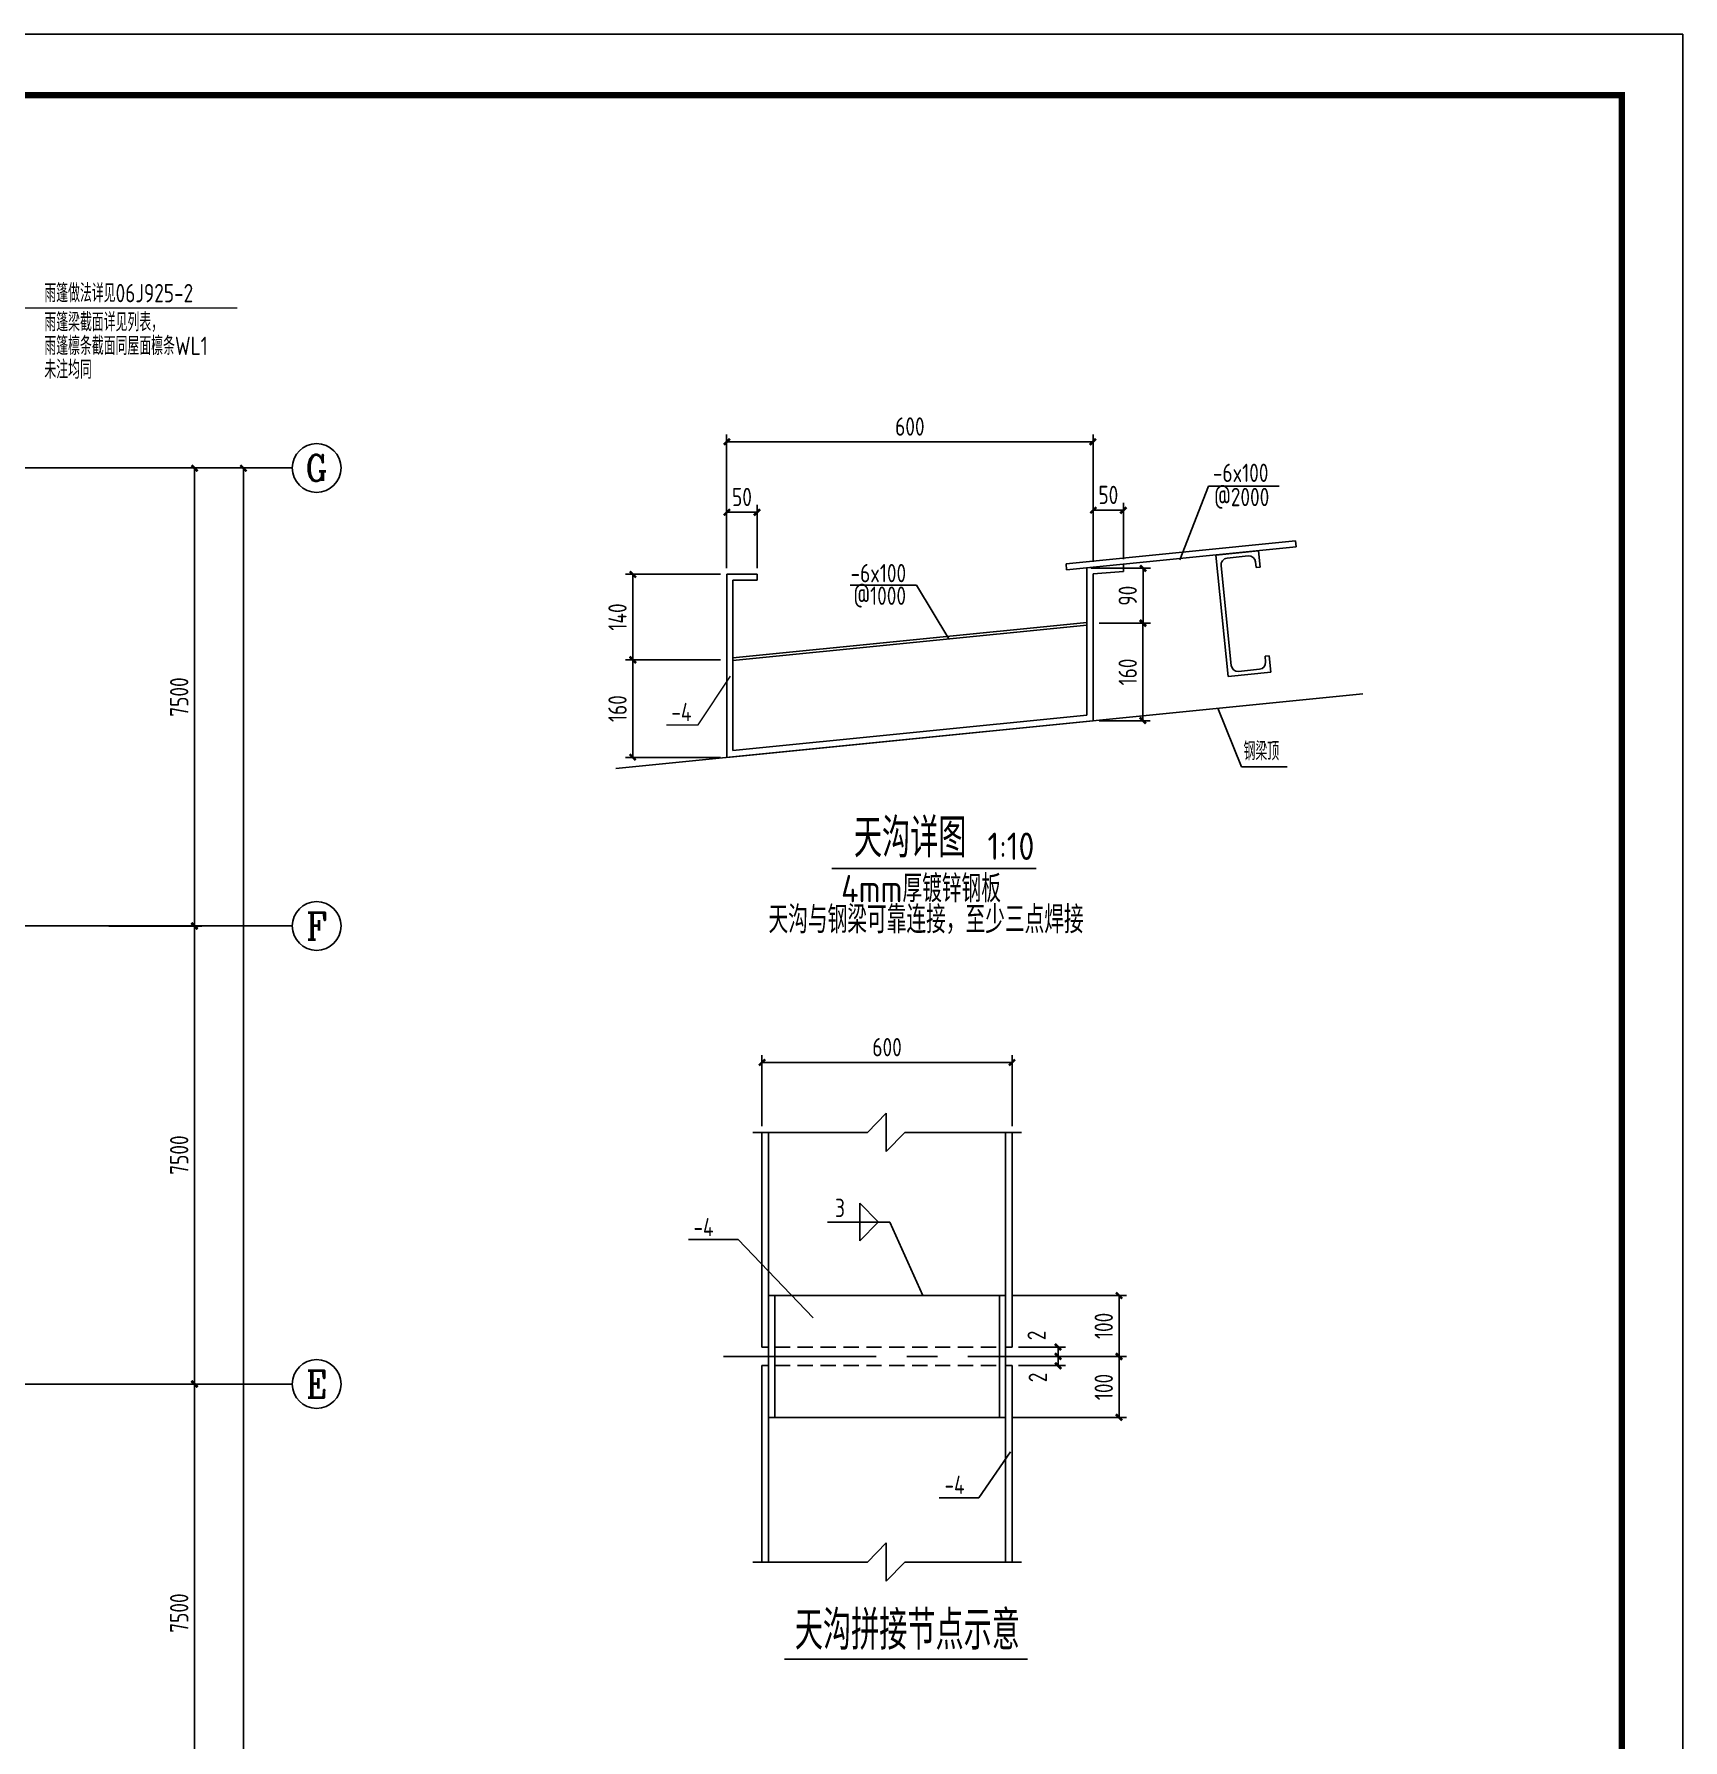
# Model space of a CAD drawing. Header units: millimetres. Extents: x 865490 to 879904, y 39442 to 44891.
# Drawn here: x 872130 to 872400, y 39764.6 to 40044 of the extents above; entities that cross this region are included whole.
import ezdxf
from ezdxf.enums import TextEntityAlignment as Align

# ---------------------------------------------------------------- set-up
doc = ezdxf.new("R2010")
doc.units = ezdxf.units.MM
doc.header["$LTSCALE"] = 1000
doc.header["$MEASUREMENT"] = 0
for name, pattern in [('( Hidden )', [0.375, 0.25, -0.125]), ('CENTER', [2, 1.25, -0.25, 0.25, -0.25]), ('DOTE', [2.42, 2, -0.2, 0.02, -0.2])]:
    doc.linetypes.add(name, pattern=pattern)
for name, color, linetype in [('1307', 7, 'Continuous'), ('AXIS', 3, 'Continuous'), ('AXIS_TEXT', 7, 'Continuous'), ('D2', 6, 'Continuous'), ('DIM', 7, 'Continuous'), ('DOTE', 1, 'DOTE'), ('FEN', 21, 'Continuous'), ('SHI', 3, 'Continuous'), ('WALL', 2, 'Continuous'), ('文字', 7, 'Continuous'), ('标注', 7, 'Continuous'), ('梁', 4, 'Continuous')]:
    doc.layers.add(name, color=color, linetype=linetype)
doc.layers.add('LZ', color=64, linetype='Continuous', lineweight=9)
doc.layers.add('零部件', color=3, linetype='Continuous', lineweight=5)
doc.styles.add('_TCH_AXIS', font='COMPLEX', dxfattribs={"bigfont": 'GBCBIG'})
doc.styles.add('COMPLEX', font='COMPLEX')
doc.styles.add('GBHZ', font='gbenor.shx', dxfattribs={"width": 0.9, "bigfont": 'gbcbig.shx'})
doc.dimstyles.new('Y10', dxfattribs={"dimscale": 0, "dimtxt": 3, "dimasz": 0.01, "dimexe": 1.2, "dimexo": 1, "dimgap": 1, "dimtad": 1, "dimdec": 0, "dimlfac": 10, "dimzin": 0, "dimdsep": 46, "dimtxsty": 'GBHZ', "dimblk1": 'DX', "dimblk2": 'DX', "dimsah": 1, "dimcen": 0.09, "dimdle": 1, "dimadec": 0, "dimazin": 0, "dimtfac": 1, "dimtdec": 0, "dimtix": 1, "dimtmove": 2, "dimatfit": 3, "dimldrblk": 'DX', "dimfxl": 0, "dimtolj": 1, "dimtzin": 0, "dimarcsym": 0})
doc.dimstyles.new('Y100', dxfattribs={"dimscale": 0, "dimtxt": 3, "dimasz": 0.01, "dimexe": 1.2, "dimexo": 2, "dimgap": 1, "dimtad": 1, "dimdec": 0, "dimlfac": 100, "dimzin": 0, "dimdsep": 46, "dimtxsty": 'GBHZ', "dimblk": 'DX', "dimcen": 0.09, "dimdle": 1, "dimclrd": 7, "dimclre": 7, "dimclrt": 7, "dimadec": 0, "dimazin": 0, "dimtfac": 1, "dimtdec": 0, "dimtix": 1, "dimtmove": 2, "dimatfit": 3, "dimldrblk": 'DX', "dimfxl": 0, "dimtolj": 1, "dimtzin": 0, "dimarcsym": 0})

# ---------------------------------------------------------------- blocks, each defined once
blk = doc.blocks.new('DX')
at = {"color": 0, "linetype": 'ByBlock', "const_width": 40}
blk.add_lwpolyline([(-54, -51), (46, 49)], dxfattribs=at)
blk = doc.blocks.new('*D94')
at = {"layer": 'Defpoints', "color": 0, "linetype": 'ByBlock', "transparency": 16777216}
for p in [(872290.21, 39875.57), (872249.21, 39864.12), (872290.21, 39864.12)]:
    blk.add_point(p, dxfattribs=at)
at = {"layer": 'dim', "color": 0, "linetype": 'ByBlock', "lineweight": -2, "transparency": 16777216}
for p, q in [((872249.21, 39865.12), (872249.21, 39876.77)), ((872249.22, 39875.57), (872290.2, 39875.57)), ((872290.21, 39865.12), (872290.21, 39876.77))]:
    blk.add_line(p, q, dxfattribs=at)
at = {"layer": 'dim', "color": 0, "linetype": 'ByBlock', "lineweight": -2, "transparency": 16777216, "xscale": 0.01, "yscale": 0.01, "zscale": 0.01, "rotation": 180}
blk.add_blockref('DX', (872249.21, 39875.57), dxfattribs=at)
at = {"layer": 'dim', "color": 0, "linetype": 'ByBlock', "lineweight": -2, "transparency": 16777216, "xscale": 0.01, "yscale": 0.01, "zscale": 0.01}
blk.add_blockref('DX', (872290.21, 39875.57), dxfattribs=at)
at = {"layer": 'dim', "color": 0, "linetype": 'ByBlock', "transparency": 16777216, "insert": (872269.71, 39878.07), "char_height": 3, "attachment_point": 5, "style": 'GBHZ'}
blk.add_mtext('\\A1;600', dxfattribs=at)
blk = doc.blocks.new('*D95')
at = {"layer": 'Defpoints', "color": 0, "linetype": 'ByBlock', "transparency": 16777216}
for p in [(872289.11, 39837.43), (872297.24, 39827.43), (872307.69, 39827.43)]:
    blk.add_point(p, dxfattribs=at)
at = {"layer": 'dim', "color": 0, "linetype": 'ByBlock', "lineweight": -2, "transparency": 16777216}
for p, q in [((872290.11, 39837.43), (872308.89, 39837.43)), ((872307.69, 39837.42), (872307.69, 39827.44)), ((872298.24, 39827.43), (872308.89, 39827.43))]:
    blk.add_line(p, q, dxfattribs=at)
at = {"layer": 'dim', "color": 0, "linetype": 'ByBlock', "lineweight": -2, "transparency": 16777216, "xscale": 0.01, "yscale": 0.01, "zscale": 0.01}
for p, rotation in [((872307.69, 39837.43), 90), ((872307.69, 39827.43), 270)]:
    blk.add_blockref('DX', p, dxfattribs=dict(at, rotation=rotation))
at = {"layer": 'dim', "color": 0, "linetype": 'ByBlock', "transparency": 16777216, "insert": (872305.19, 39832.43), "char_height": 3, "attachment_point": 5, "rotation": 90, "style": 'GBHZ'}
blk.add_mtext('\\A1;100', dxfattribs=at)
blk = doc.blocks.new('*D96')
at = {"layer": 'Defpoints', "color": 0, "linetype": 'ByBlock', "transparency": 16777216}
for p in [(872297.24, 39827.43), (872307.69, 39827.43), (872289.11, 39817.43)]:
    blk.add_point(p, dxfattribs=at)
at = {"layer": 'dim', "color": 0, "linetype": 'ByBlock', "lineweight": -2, "transparency": 16777216}
for p, q in [((872298.24, 39827.43), (872308.89, 39827.43)), ((872307.69, 39817.44), (872307.69, 39827.42)), ((872290.11, 39817.43), (872308.89, 39817.43))]:
    blk.add_line(p, q, dxfattribs=at)
at = {"layer": 'dim', "color": 0, "linetype": 'ByBlock', "lineweight": -2, "transparency": 16777216, "xscale": 0.01, "yscale": 0.01, "zscale": 0.01}
for p, rotation in [((872307.69, 39827.43), 90), ((872307.69, 39817.43), 270)]:
    blk.add_blockref('DX', p, dxfattribs=dict(at, rotation=rotation))
at = {"layer": 'dim', "color": 0, "linetype": 'ByBlock', "transparency": 16777216, "insert": (872305.19, 39822.43), "char_height": 3, "attachment_point": 5, "rotation": 90, "style": 'GBHZ'}
blk.add_mtext('\\A1;100', dxfattribs=at)
blk = doc.blocks.new('*D97')
at = {"layer": 'Defpoints', "color": 0, "linetype": 'ByBlock', "transparency": 16777216}
for p in [(872290.21, 39827.43), (872297.71, 39827.43), (872290.21, 39825.93)]:
    blk.add_point(p, dxfattribs=at)
at = {"layer": 'dim', "color": 0, "linetype": 'ByBlock', "lineweight": -2, "transparency": 16777216}
for p, q in [((872291.21, 39827.43), (872298.91, 39827.43)), ((872297.71, 39827.44), (872297.71, 39827.45)), ((872297.71, 39825.93), (872297.71, 39827.43)), ((872291.21, 39825.93), (872298.91, 39825.93)), ((872297.71, 39825.92), (872297.71, 39825.91))]:
    blk.add_line(p, q, dxfattribs=at)
at = {"layer": 'dim', "color": 0, "linetype": 'ByBlock', "lineweight": -2, "transparency": 16777216, "xscale": 0.01, "yscale": 0.01, "zscale": 0.01}
for p, rotation in [((872297.71, 39827.43), 270), ((872297.71, 39825.93), 90)]:
    blk.add_blockref('DX', p, dxfattribs=dict(at, rotation=rotation))
at = {"layer": 'dim', "color": 0, "linetype": 'ByBlock', "transparency": 16777216, "insert": (872294.39, 39823.99), "char_height": 3, "attachment_point": 5, "rotation": 90, "style": 'GBHZ'}
blk.add_mtext('\\A1;2', dxfattribs=at)
blk = doc.blocks.new('*D98')
at = {"layer": 'Defpoints', "color": 0, "linetype": 'ByBlock', "transparency": 16777216}
for p in [(872290.21, 39828.93), (872290.21, 39827.43), (872297.71, 39827.43)]:
    blk.add_point(p, dxfattribs=at)
at = {"layer": 'dim', "color": 0, "linetype": 'ByBlock', "lineweight": -2, "transparency": 16777216}
for p, q in [((872291.21, 39828.93), (872298.91, 39828.93)), ((872291.21, 39827.43), (872298.91, 39827.43)), ((872297.71, 39828.94), (872297.71, 39828.95)), ((872297.71, 39828.93), (872297.71, 39827.43)), ((872297.71, 39827.42), (872297.71, 39827.41))]:
    blk.add_line(p, q, dxfattribs=at)
at = {"layer": 'dim', "color": 0, "linetype": 'ByBlock', "lineweight": -2, "transparency": 16777216, "xscale": 0.01, "yscale": 0.01, "zscale": 0.01}
for p, rotation in [((872297.71, 39828.93), 270), ((872297.71, 39827.43), 90)]:
    blk.add_blockref('DX', p, dxfattribs=dict(at, rotation=rotation))
at = {"layer": 'dim', "color": 0, "linetype": 'ByBlock', "transparency": 16777216, "insert": (872294.2, 39830.87), "char_height": 3, "attachment_point": 5, "rotation": 90, "style": 'GBHZ'}
blk.add_mtext('\\A1;2', dxfattribs=at)
blk = doc.blocks.new('*D99')
at = {"layer": 'Defpoints', "color": 0, "transparency": 16777216}
for p in [(872303.44, 39947.5), (872311.61, 39947.5), (872303.44, 39931.52)]:
    blk.add_point(p, dxfattribs=at)
at = {"layer": 'dim', "color": 0, "lineweight": -2, "transparency": 16777216}
for p, q in [((872304.44, 39947.5), (872312.81, 39947.5)), ((872311.61, 39931.53), (872311.61, 39947.49)), ((872304.44, 39931.52), (872312.81, 39931.52))]:
    blk.add_line(p, q, dxfattribs=at)
at = {"layer": 'dim', "color": 0, "lineweight": -2, "transparency": 16777216, "xscale": 0.01, "yscale": 0.01, "zscale": 0.01}
for p, rotation in [((872311.61, 39947.5), 90), ((872311.61, 39931.52), 270)]:
    blk.add_blockref('DX', p, dxfattribs=dict(at, rotation=rotation))
at = {"layer": 'dim', "color": 0, "transparency": 16777216, "insert": (872309.11, 39939.51), "char_height": 3, "attachment_point": 5, "rotation": 90, "style": 'GBHZ'}
blk.add_mtext('\\A1;160', dxfattribs=at)
blk = doc.blocks.new('*D100')
at = {"layer": 'Defpoints', "color": 0, "transparency": 16777216}
for p in [(872302.05, 39956.5), (872311.62, 39956.5), (872303.44, 39947.5)]:
    blk.add_point(p, dxfattribs=at)
at = {"layer": 'dim', "color": 0, "lineweight": -2, "transparency": 16777216}
for p, q in [((872303.05, 39956.5), (872312.82, 39956.5)), ((872311.62, 39947.51), (872311.62, 39956.49)), ((872304.44, 39947.5), (872312.82, 39947.5))]:
    blk.add_line(p, q, dxfattribs=at)
at = {"layer": 'dim', "color": 0, "lineweight": -2, "transparency": 16777216, "xscale": 0.01, "yscale": 0.01, "zscale": 0.01}
for p, rotation in [((872311.62, 39956.5), 90), ((872311.62, 39947.5), 270)]:
    blk.add_blockref('DX', p, dxfattribs=dict(at, rotation=rotation))
at = {"layer": 'dim', "color": 0, "transparency": 16777216, "insert": (872309.12, 39952), "char_height": 3, "attachment_point": 5, "rotation": 90, "style": 'GBHZ'}
blk.add_mtext('\\A1;90', dxfattribs=at)
blk = doc.blocks.new('*D101')
at = {"layer": 'Defpoints', "color": 0, "transparency": 16777216}
for p in [(872308.44, 39966), (872303.44, 39956.57), (872308.44, 39956.97)]:
    blk.add_point(p, dxfattribs=at)
at = {"layer": 'dim', "color": 0, "lineweight": -2, "transparency": 16777216}
for p, q in [((872303.44, 39957.57), (872303.44, 39967.2)), ((872308.44, 39957.97), (872308.44, 39967.2)), ((872303.45, 39966), (872308.43, 39966))]:
    blk.add_line(p, q, dxfattribs=at)
at = {"layer": 'dim', "color": 0, "lineweight": -2, "transparency": 16777216, "xscale": 0.01, "yscale": 0.01, "zscale": 0.01, "rotation": 180}
blk.add_blockref('DX', (872303.44, 39966), dxfattribs=at)
at = {"layer": 'dim', "color": 0, "lineweight": -2, "transparency": 16777216, "xscale": 0.01, "yscale": 0.01, "zscale": 0.01}
blk.add_blockref('DX', (872308.44, 39966), dxfattribs=at)
at = {"layer": 'dim', "color": 0, "transparency": 16777216, "insert": (872305.94, 39968.5), "char_height": 3, "attachment_point": 5, "style": 'GBHZ'}
blk.add_mtext('\\A1;50', dxfattribs=at)
blk = doc.blocks.new('*D102')
at = {"layer": 'Defpoints', "color": 0, "transparency": 16777216}
for p in [(872243.44, 39977.2), (872243.44, 39959.1), (872303.44, 39959.09)]:
    blk.add_point(p, dxfattribs=at)
at = {"layer": 'dim', "color": 0, "lineweight": -2, "transparency": 16777216}
for p, q in [((872243.44, 39960.1), (872243.44, 39978.4)), ((872303.44, 39960.09), (872303.44, 39978.4)), ((872303.43, 39977.2), (872243.45, 39977.2))]:
    blk.add_line(p, q, dxfattribs=at)
at = {"layer": 'dim', "color": 0, "lineweight": -2, "transparency": 16777216, "xscale": 0.01, "yscale": 0.01, "zscale": 0.01, "rotation": 180}
blk.add_blockref('DX', (872243.44, 39977.2), dxfattribs=at)
at = {"layer": 'dim', "color": 0, "lineweight": -2, "transparency": 16777216, "xscale": 0.01, "yscale": 0.01, "zscale": 0.01}
blk.add_blockref('DX', (872303.44, 39977.2), dxfattribs=at)
at = {"layer": 'dim', "color": 0, "transparency": 16777216, "insert": (872273.44, 39979.7), "char_height": 3, "attachment_point": 5, "style": 'GBHZ'}
blk.add_mtext('\\A1;600', dxfattribs=at)
blk = doc.blocks.new('*D103')
at = {"layer": 'Defpoints', "color": 0, "transparency": 16777216}
for p in [(872243.44, 39955.52), (872228.07, 39941.5), (872243.44, 39941.5)]:
    blk.add_point(p, dxfattribs=at)
at = {"layer": 'dim', "color": 0, "lineweight": -2, "transparency": 16777216}
for p, q in [((872242.44, 39955.52), (872226.87, 39955.52)), ((872228.07, 39955.51), (872228.07, 39941.51)), ((872242.44, 39941.5), (872226.87, 39941.5))]:
    blk.add_line(p, q, dxfattribs=at)
at = {"layer": 'dim', "color": 0, "lineweight": -2, "transparency": 16777216, "xscale": 0.01, "yscale": 0.01, "zscale": 0.01}
for p, rotation in [((872228.07, 39955.52), 90), ((872228.07, 39941.5), 270)]:
    blk.add_blockref('DX', p, dxfattribs=dict(at, rotation=rotation))
at = {"layer": 'dim', "color": 0, "transparency": 16777216, "insert": (872225.57, 39948.51), "char_height": 3, "attachment_point": 5, "rotation": 90, "style": 'GBHZ'}
blk.add_mtext('\\A1;140', dxfattribs=at)
blk = doc.blocks.new('*D104')
at = {"layer": 'Defpoints', "color": 0, "transparency": 16777216}
for p in [(872243.44, 39941.5), (872228.07, 39925.52), (872243.44, 39925.52)]:
    blk.add_point(p, dxfattribs=at)
at = {"layer": 'dim', "color": 0, "lineweight": -2, "transparency": 16777216}
for p, q in [((872242.44, 39941.5), (872226.87, 39941.5)), ((872228.07, 39941.49), (872228.07, 39925.53)), ((872242.44, 39925.52), (872226.87, 39925.52))]:
    blk.add_line(p, q, dxfattribs=at)
at = {"layer": 'dim', "color": 0, "lineweight": -2, "transparency": 16777216, "xscale": 0.01, "yscale": 0.01, "zscale": 0.01}
for p, rotation in [((872228.07, 39941.5), 90), ((872228.07, 39925.52), 270)]:
    blk.add_blockref('DX', p, dxfattribs=dict(at, rotation=rotation))
at = {"layer": 'dim', "color": 0, "transparency": 16777216, "insert": (872225.57, 39933.51), "char_height": 3, "attachment_point": 5, "rotation": 90, "style": 'GBHZ'}
blk.add_mtext('\\A1;160', dxfattribs=at)
blk = doc.blocks.new('*D84')
at = {"layer": 'Defpoints', "color": 0, "transparency": 16777216}
for p in [(872243.44, 39965.66), (872243.44, 39955.52), (872248.45, 39955.52)]:
    blk.add_point(p, dxfattribs=at)
at = {"layer": 'dim', "color": 0, "lineweight": -2, "transparency": 16777216}
for p, q in [((872243.44, 39956.52), (872243.44, 39966.86)), ((872248.45, 39956.52), (872248.45, 39966.86)), ((872248.44, 39965.66), (872243.45, 39965.66))]:
    blk.add_line(p, q, dxfattribs=at)
at = {"layer": 'dim', "color": 0, "lineweight": -2, "transparency": 16777216, "xscale": 0.01, "yscale": 0.01, "zscale": 0.01, "rotation": 180}
blk.add_blockref('DX', (872243.44, 39965.66), dxfattribs=at)
at = {"layer": 'dim', "color": 0, "lineweight": -2, "transparency": 16777216, "xscale": 0.01, "yscale": 0.01, "zscale": 0.01}
blk.add_blockref('DX', (872248.45, 39965.66), dxfattribs=at)
at = {"layer": 'dim', "color": 0, "transparency": 16777216, "insert": (872245.95, 39968.16), "char_height": 3, "attachment_point": 5, "style": 'GBHZ'}
blk.add_mtext('\\A1;50', dxfattribs=at)
blk = doc.blocks.new('fe')
at = {"layer": 'D2'}
for p, q in [((868173.85, 41251.28, 15.4), (868180.85, 41251.28, 15.4)), ((868173.85, 41251.28, 15.4), (868173.85, 41231.28, 15.4)), ((868174.53, 41249.41, 15.4), (868174.53, 41233.04, 15.4)), ((868175.61, 41250.59, 15.4), (868179.09, 41250.6, 15.4)), ((868180.17, 41248.57, 15.4), (868180.17, 41249.51, 15.4)), ((868180.17, 41248.57, 15.4), (868180.84, 41248.57, 15.4)), ((868180.84, 41248.57, 15.4), (868180.85, 41251.28, 15.4)), ((868175.61, 41231.95, 15.4), (868179.09, 41231.96, 15.4)), ((868180.17, 41233.04, 15.4), (868180.18, 41233.98, 15.4)), ((868180.18, 41233.98, 15.4), (868180.85, 41233.98, 15.4)), ((868180.85, 41231.28, 15.4), (868180.85, 41233.98, 15.4)), ((868173.85, 41231.28, 15.4), (868180.85, 41231.28, 15.4))]:
    blk.add_line(p, q, dxfattribs=at)
for centre, start, end in [((868175.61, 41249.51, 15.4), 89.9549, 185.6464), ((868179.09, 41249.52, 15.4), 359.9549, 89.9549), ((868175.61, 41233.04, 15.4), 179.9549, 269.9549), ((868179.09, 41233.04, 15.4), 269.9549, 359.9549)]:
    blk.add_arc(centre, 1.08, start, end, dxfattribs=at)
blk = doc.blocks.new('_AXISO')
blk.add_circle((0, 0), 0.5)
at = {"layer": 'AXIS_TEXT', "style": 'COMPLEX', "width": 1.041667}
blk.add_attdef('A', text='', height=0.56, dxfattribs=at).set_placement((-0.25, -0.28), (0.25, -0.28), align=Align.FIT)
blk = doc.blocks.new('*D485')
at = {"layer": 'Defpoints', "color": 0, "transparency": 16777216}
for p in [(872140.3, 39822.91), (872156.3, 39822.91), (872140.3, 39747.91)]:
    blk.add_point(p, dxfattribs=at)
at = {"layer": 'dim', "color": 7, "lineweight": -2, "transparency": 16777216}
for p, q in [((872142.3, 39822.91), (872157.5, 39822.91)), ((872156.3, 39747.92), (872156.3, 39822.9)), ((872142.3, 39747.91), (872157.5, 39747.91))]:
    blk.add_line(p, q, dxfattribs=at)
at = {"layer": 'dim', "color": 7, "lineweight": -2, "transparency": 16777216, "xscale": 0.01, "yscale": 0.01, "zscale": 0.01}
for p, rotation in [((872156.3, 39822.91), 90), ((872156.3, 39747.91), 270)]:
    blk.add_blockref('DX', p, dxfattribs=dict(at, rotation=rotation))
at = {"layer": 'dim', "color": 7, "transparency": 16777216, "insert": (872153.8, 39785.41), "char_height": 3, "attachment_point": 5, "rotation": 90, "style": 'GBHZ'}
blk.add_mtext('\\A1;7500', dxfattribs=at)
blk = doc.blocks.new('*D486')
at = {"layer": 'Defpoints', "color": 0, "transparency": 16777216}
for p in [(872140.3, 39897.91), (872156.3, 39897.91), (872140.3, 39822.91)]:
    blk.add_point(p, dxfattribs=at)
at = {"layer": 'dim', "color": 7, "lineweight": -2, "transparency": 16777216}
for p, q in [((872142.3, 39897.91), (872157.5, 39897.91)), ((872156.3, 39822.92), (872156.3, 39897.9)), ((872142.3, 39822.91), (872157.5, 39822.91))]:
    blk.add_line(p, q, dxfattribs=at)
at = {"layer": 'dim', "color": 7, "lineweight": -2, "transparency": 16777216, "xscale": 0.01, "yscale": 0.01, "zscale": 0.01}
for p, rotation in [((872156.3, 39897.91), 90), ((872156.3, 39822.91), 270)]:
    blk.add_blockref('DX', p, dxfattribs=dict(at, rotation=rotation))
at = {"layer": 'dim', "color": 7, "transparency": 16777216, "insert": (872153.8, 39860.41), "char_height": 3, "attachment_point": 5, "rotation": 90, "style": 'GBHZ'}
blk.add_mtext('\\A1;7500', dxfattribs=at)
blk = doc.blocks.new('*D487')
at = {"layer": 'Defpoints', "color": 0, "transparency": 16777216}
for p in [(872140.3, 39972.91), (872156.3, 39972.91), (872140.3, 39897.91)]:
    blk.add_point(p, dxfattribs=at)
at = {"layer": 'dim', "color": 7, "lineweight": -2, "transparency": 16777216}
for p, q in [((872142.3, 39972.91), (872157.5, 39972.91)), ((872156.3, 39897.92), (872156.3, 39972.9)), ((872142.3, 39897.91), (872157.5, 39897.91))]:
    blk.add_line(p, q, dxfattribs=at)
at = {"layer": 'dim', "color": 7, "lineweight": -2, "transparency": 16777216, "xscale": 0.01, "yscale": 0.01, "zscale": 0.01}
for p, rotation in [((872156.3, 39972.91), 90), ((872156.3, 39897.91), 270)]:
    blk.add_blockref('DX', p, dxfattribs=dict(at, rotation=rotation))
at = {"layer": 'dim', "color": 7, "transparency": 16777216, "insert": (872153.8, 39935.41), "char_height": 3, "attachment_point": 5, "rotation": 90, "style": 'GBHZ'}
blk.add_mtext('\\A1;7500', dxfattribs=at)
blk = doc.blocks.new('*D488')
at = {"layer": 'Defpoints', "color": 0, "transparency": 16777216}
for p in [(872140.3, 39972.91), (872164.3, 39972.91), (872140.3, 39522.91)]:
    blk.add_point(p, dxfattribs=at)
at = {"layer": 'dim', "color": 7, "lineweight": -2, "transparency": 16777216}
for p, q in [((872142.3, 39972.91), (872165.5, 39972.91)), ((872164.3, 39522.92), (872164.3, 39972.9)), ((872142.3, 39522.91), (872165.5, 39522.91))]:
    blk.add_line(p, q, dxfattribs=at)
at = {"layer": 'dim', "color": 7, "lineweight": -2, "transparency": 16777216, "xscale": 0.01, "yscale": 0.01, "zscale": 0.01}
for p, rotation in [((872164.3, 39972.91), 90), ((872164.3, 39522.91), 270)]:
    blk.add_blockref('DX', p, dxfattribs=dict(at, rotation=rotation))
at = {"layer": 'dim', "color": 7, "transparency": 16777216, "insert": (872161.8, 39747.91), "char_height": 3, "attachment_point": 5, "rotation": 90, "style": 'GBHZ'}
blk.add_mtext('\\A1;45000', dxfattribs=at)

msp = doc.modelspace()

# ---------------------------------------------------------------- linework, layer by layer
at = {"color": 0}
for p, q in [((872400.02, 40043.955), (871559.02, 40043.955)), ((871559.02, 40043.955), (872400.02, 40043.955)), ((872400.02, 40043.955), (872400.02, 39449.955))]:
    msp.add_line(p, q, dxfattribs=at)
for p, q in [((872317.632, 39957.863, 15.397), (872322.352, 39969.919, 15.397)), ((872322.352, 39969.919, 15.397), (872333.925, 39969.919, 15.397)), ((872263.684, 39953.698), (872274.551, 39953.698)), ((872279.818, 39944.922), (872274.551, 39953.698))]:
    msp.add_line(p, q)
at = {"color": 6}
for p, q in [((872299.034, 39957.232, 15.397), (872336.596, 39960.988, 15.397)), ((872299.1, 39956.234, 15.397), (872336.696, 39959.993, 15.397)), ((872299.034, 39957.232, 15.397), (872299.1, 39956.234, 15.397))]:
    msp.add_line(p, q, dxfattribs=at)
at = {"color": 7, "ltscale": 0.75}
for p, q in [((872237.211, 39846.582), (872245.341, 39846.582)), ((872257.619, 39833.735), (872245.341, 39846.582)), ((872284.751, 39804.297), (872289.911, 39811.807)), ((872278.24, 39804.297), (872284.751, 39804.297))]:
    msp.add_line(p, q, dxfattribs=at)
at = {"color": 0, "const_width": 1}
msp.add_lwpolyline([(872390.02, 39459.955), (871584.02, 39459.955), (871584.02, 40033.955), (872390.02, 40033.955)], close=True, dxfattribs=at)
at = {"layer": 'AXIS', "color": 0}
for p, q in [((872140.298, 39972.914), (872172.298, 39972.914)), ((872140.298, 39897.914), (872172.298, 39897.914)), ((872140.298, 39822.914), (872172.298, 39822.914))]:
    msp.add_line(p, q, dxfattribs=at)
at = {"layer": 'AXIS'}
for q in [(872323.866, 39933.561, 15.397), (872335.25, 39923.984, 15.397)]:
    msp.add_line((872327.763, 39923.984, 15.397), q, dxfattribs=at)
at = {"layer": 'D2'}
for p, q in [((872243.445, 39955.524, 15.397), (872248.447, 39955.524, 15.397)), ((872248.447, 39955.524, 15.397), (872248.447, 39954.524, 15.397)), ((872302.445, 39932.424, 15.397), (872302.445, 39956.568, 15.397)), ((872308.445, 39955.968, 15.397), (872303.445, 39955.568, 15.397)), ((872303.445, 39955.568, 15.397), (872303.445, 39931.519, 15.397)), ((872308.445, 39957.168, 15.397), (872308.445, 39955.968, 15.397)), ((872244.445, 39954.524, 15.397), (872244.445, 39926.624, 15.397)), ((872244.445, 39954.524, 15.397), (872248.447, 39954.524, 15.397)), ((872244.445, 39926.624, 15.397), (872302.445, 39932.424, 15.397))]:
    msp.add_line(p, q, dxfattribs=at)
at = {"layer": 'D2', "elevation": 15.397}
for points in [[(872243.445, 39955.524), (872243.445, 39925.519), (872303.445, 39931.519)], [(872243.445, 39955.524), (872244.445, 39955.524)], [(872303.047, 39956.57), (872303.047, 39956.559)]]:
    msp.add_lwpolyline(points, dxfattribs=at)
at = {"layer": 'DOTE', "linetype": 'CENTER', "ltscale": 0.02}
for p, q in [((871638.298, 39972.914), (872140.298, 39972.914)), ((871638.298, 39897.914), (872140.298, 39897.914)), ((872242.949, 39827.427), (872309.022, 39827.427)), ((871638.298, 39822.914), (872140.298, 39822.914))]:
    msp.add_line(p, q, dxfattribs=at)
at = {"layer": 'FEN', "ltscale": 0.3}
for p, q in [((872259.962, 39849.441), (872270.15, 39849.441)), ((872270.15, 39849.441), (872275.554, 39837.427))]:
    msp.add_line(p, q, dxfattribs=at)
for points in [[(872265.239, 39852.507), (872265.239, 39849.441)], [(872265.239, 39852.507), (872268.272, 39849.474)], [(872265.239, 39846.376), (872265.239, 39849.441)], [(872265.239, 39846.376), (872268.272, 39849.408)]]:
    msp.add_lwpolyline(points, dxfattribs=at)
at = {"layer": 'LZ'}
msp.add_line((872163.276, 39999.061), (872127.279, 39999.061), dxfattribs=at)
at = {"layer": 'SHI'}
for p, q in [((872266.486, 39864.123), (872269.545, 39867.264)), ((872269.545, 39867.264), (872269.545, 39860.982)), ((872247.715, 39864.123), (872266.486, 39864.123)), ((872272.605, 39864.123), (872269.545, 39860.982)), ((872272.605, 39864.123), (872291.715, 39864.123)), ((872266.486, 39793.753), (872269.545, 39796.895)), ((872269.545, 39796.895), (872269.545, 39790.612)), ((872247.715, 39793.753), (872266.486, 39793.753)), ((872272.605, 39793.753), (872269.545, 39790.612)), ((872272.605, 39793.753), (872291.715, 39793.753))]:
    msp.add_line(p, q, dxfattribs=at)
at = {"layer": 'SHI', "linetype": '( Hidden )', "ltscale": 0.01}
for p, q in [((872251.315, 39828.927), (872288.115, 39828.927)), ((872251.315, 39825.927), (872288.115, 39825.927))]:
    msp.add_line(p, q, dxfattribs=at)
at = {"layer": 'SHI'}
for points in [[(872249.215, 39864.123), (872249.215, 39828.927)], [(872250.315, 39864.123), (872250.315, 39793.753)], [(872289.115, 39864.123), (872289.115, 39793.753)], [(872290.215, 39864.123), (872290.215, 39828.927)], [(872250.315, 39837.427), (872289.115, 39837.427)], [(872251.315, 39837.427), (872251.315, 39817.427)], [(872288.115, 39837.427), (872288.115, 39817.427)], [(872249.215, 39828.927), (872250.315, 39828.927)], [(872289.115, 39828.927), (872290.215, 39828.927)], [(872249.215, 39825.927), (872249.215, 39793.753)], [(872249.215, 39825.927), (872250.315, 39825.927)], [(872289.115, 39825.927), (872290.215, 39825.927)], [(872290.215, 39825.927), (872290.215, 39793.753)], [(872250.315, 39817.427), (872289.115, 39817.427)]]:
    msp.add_lwpolyline(points, dxfattribs=at)
at = {"layer": 'WALL'}
for p, q in [((872336.596, 39960.988, 15.397), (872336.696, 39959.993, 15.397)), ((872225.272, 39923.702, 15.397), (872347.619, 39935.936, 15.397))]:
    msp.add_line(p, q, dxfattribs=at)
at = {"layer": '文字', "color": 6, "const_width": 0.256, "elevation": 15.397}
msp.add_lwpolyline([(872260.615, 39907.329), (872294.146, 39907.329)], dxfattribs=at)
at = {"layer": '文字', "color": 6, "const_width": 0.256}
msp.add_lwpolyline([(872252.873, 39777.85), (872292.739, 39777.85)], dxfattribs=at)
at = {"layer": '梁'}
for p, q in [((872244.445, 39941.8, 15.397), (872302.445, 39947.6, 15.397)), ((872244.445, 39941.398, 15.397), (872302.445, 39947.198, 15.397))]:
    msp.add_line(p, q, dxfattribs=at)
at = {"layer": '零部件'}
for p, q in [((872238.755, 39930.869, 15.397), (872244.053, 39938.846, 15.397)), ((872233.61, 39930.869, 15.397), (872238.755, 39930.869, 15.397))]:
    msp.add_line(p, q, dxfattribs=at)

# ---------------------------------------------------------------- block references
at = {"layer": 'AXIS', "color": 0}
ref = msp.add_blockref('_AXISO', (872176.298, 39972.914), dxfattribs=dict(at, xscale=-8, yscale=8, zscale=8))
ref.add_attrib('A', 'G', dxfattribs={"layer": 'AXIS_TEXT', "color": 0, "height": 4.252, "style": '_TCH_AXIS'}).set_placement((872174.476, 39970.788), (872178.12, 39970.788), align=Align.FIT)
ref = msp.add_blockref('_AXISO', (872176.298, 39897.914), dxfattribs=dict(at, xscale=-8, yscale=8, zscale=8))
ref.add_attrib('A', 'F', dxfattribs={"layer": 'AXIS_TEXT', "color": 0, "height": 4.454, "style": '_TCH_AXIS'}).set_placement((872174.601, 39895.686), (872177.995, 39895.686), align=Align.FIT)
ref = msp.add_blockref('_AXISO', (872176.298, 39822.914), dxfattribs=dict(at, xscale=-8, yscale=8, zscale=8))
ref.add_attrib('A', 'E', dxfattribs={"layer": 'AXIS_TEXT', "color": 0, "height": 4.454, "style": '_TCH_AXIS'}).set_placement((872174.601, 39820.686), (872177.995, 39820.686), align=Align.FIT)
at = {"layer": '标注', "rotation": 5.74701963011788}
msp.add_blockref('fe', (12644.143, -88021.006), dxfattribs=at)

# ---------------------------------------------------------------- texts
at = {"layer": '1307', "style": 'GBHZ', "width": 0.9}
for s, p in [('雨篷做法详见06J925-2', (872131.718, 40000.044)), ('雨篷梁截面详见列表，', (872131.718, 39995.286)), ('雨篷檩条截面同屋面檩条WL1', (872131.718, 39991.412)), ('未注均同', (872131.718, 39987.525))]:
    msp.add_text(s, height=3, dxfattribs=at).set_placement(p)
at = {"layer": 'AXIS', "style": 'GBHZ', "width": 0.9}
for s, p in [('-6x100', (872323.058, 39970.618, 20.397)), ('@2000', (872323.266, 39966.659, 20.397)), ('-6x100', (872263.731, 39954.194, 10)), ('@1000', (872264.204, 39950.496, 25.397)), ('-4', (872234.391, 39931.454, 15.397)), ('钢梁顶', (872328.078, 39925.03, 20.397)), ('3', (872261.191, 39850.254, 23)), ('-4', (872238.003, 39847.113)), ('-4', (872279.108, 39804.917))]:
    msp.add_text(s, height=3, dxfattribs=at).set_placement(p)
at = {"layer": '文字', "color": 6, "style": 'GBHZ'}
for s, height, p in [('天沟详图', 6.4, (872264.279, 39909.147, 15.397)), ('1:10', 4.48, (872286.162, 39908.733, 15.397)), ('4mm厚镀锌钢板', 4.48, (872262.179, 39901.79, 15.397)), ('天沟与钢梁可靠连接，至少三点焊接', 4.48, (872250.296, 39896.718, 15.397)), ('天沟拼接节点示意', 6.4, (872254.606, 39779.411))]:
    msp.add_text(s, height=height, dxfattribs=at).set_placement(p)

# ---------------------------------------------------------------- dimensions: what is measured, and where the dimension line sits
at = {"layer": 'dim'}
for base, p1, p2, picture, middle in [((872243.445, 39977.201, 15.397), (872303.445, 39959.091, 15.397), (872243.445, 39959.097, 15.397), '*D102', (872273.445, 39979.701, 15.397)), ((872243.445, 39965.661, 15.397), (872248.447, 39955.524, 15.397), (872243.445, 39955.524, 15.397), '*D84', (872245.946, 39968.161, 15.397)), ((872308.445, 39965.998, 15.397), (872303.445, 39956.571, 15.397), (872308.445, 39956.972, 15.397), '*D101', (872305.945, 39968.498, 15.397))]:
    dim = msp.add_linear_dim(base=base, p1=p1, p2=p2, dimstyle='Y10', override={"dimscale": 1}, dxfattribs=at)
    dim.commit()
    dim.dimension.update_dxf_attribs({"geometry": picture, "text_midpoint": middle})
for base, p1, p2, dimstyle, picture, middle in [((872156.298, 39972.914), (872140.298, 39897.914), (872140.298, 39972.914), 'Y100', '*D487', (872153.798, 39935.414)), ((872164.298, 39972.914), (872140.298, 39522.914), (872140.298, 39972.914), 'Y100', '*D488', (872161.798, 39747.914)), ((872228.074, 39941.499, 15.397), (872243.445, 39955.524, 15.397), (872243.445, 39941.499, 15.397), 'Y10', '*D103', (872225.574, 39948.511, 15.397)), ((872311.623, 39956.504, 15.397), (872303.445, 39947.499, 15.397), (872302.047, 39956.504, 15.397), 'Y10', '*D100', (872309.123, 39952.001, 15.397)), ((872311.612, 39947.499, 15.397), (872303.445, 39931.519, 15.397), (872303.445, 39947.499, 15.397), 'Y10', '*D99', (872309.112, 39939.509, 15.397)), ((872228.074, 39925.519, 15.397), (872243.445, 39941.499, 15.397), (872243.445, 39925.519, 15.397), 'Y10', '*D104', (872225.574, 39933.509, 15.397)), ((872156.298, 39897.914), (872140.298, 39822.914), (872140.298, 39897.914), 'Y100', '*D486', (872153.798, 39860.414)), ((872156.298, 39822.914), (872140.298, 39747.914), (872140.298, 39822.914), 'Y100', '*D485', (872153.798, 39785.414))]:
    dim = msp.add_linear_dim(base=base, p1=p1, p2=p2, angle=90, dimstyle=dimstyle, override={"dimscale": 1}, dxfattribs=at)
    dim.commit()
    dim.dimension.update_dxf_attribs({"geometry": picture, "text_midpoint": middle})
at = {"layer": 'dim', "linetype": 'ByBlock'}
dim = msp.add_linear_dim(base=(872290.215, 39875.569), p1=(872249.215, 39864.123), p2=(872290.215, 39864.123), text='600', dimstyle='Y10', override={"dimscale": 1}, dxfattribs=at)
dim.commit()
dim.dimension.update_dxf_attribs({"geometry": '*D94', "text_midpoint": (872269.715, 39878.069)})
for p1, angle, picture, middle in [((872289.115, 39837.427), 90, '*D95', (872305.194, 39832.427)), ((872289.115, 39817.427), 270, '*D96', (872305.194, 39822.427))]:
    dim = msp.add_linear_dim(base=(872307.694, 39827.427), p1=p1, p2=(872297.245, 39827.427), angle=angle, text='100', dimstyle='Y10', override={"dimscale": 1}, dxfattribs=at)
    dim.commit()
    dim.dimension.update_dxf_attribs({"geometry": picture, "text_midpoint": middle})
for p1, angle, picture, middle in [((872290.215, 39828.927), 90, '*D98', (872294.196, 39830.867)), ((872290.215, 39825.927), 270, '*D97', (872294.387, 39823.987))]:
    dim = msp.add_linear_dim(base=(872297.713, 39827.427), p1=p1, p2=(872290.215, 39827.427), angle=angle, text='2', dimstyle='Y10', override={"dimscale": 1}, dxfattribs=at)
    dim.commit()
    dim.dimension.update_dxf_attribs({"geometry": picture, "text_midpoint": middle, "dimtype": 160})

doc.saveas('drawing.dxf')
